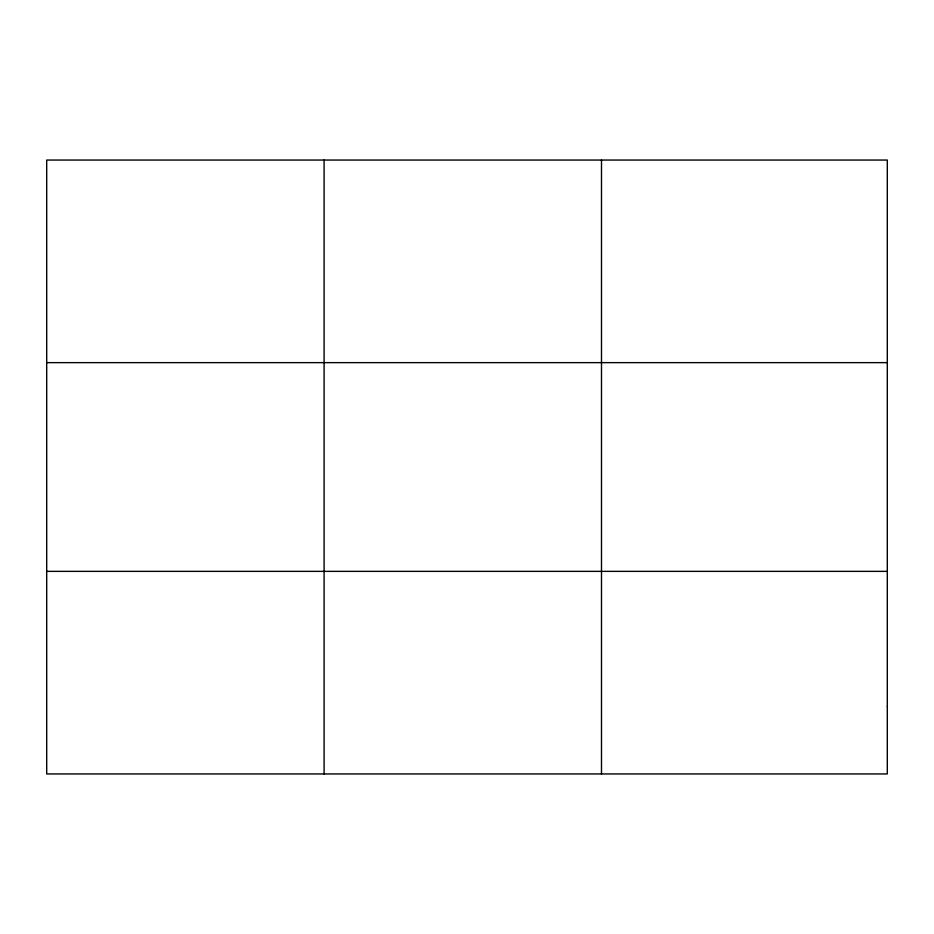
<?xml version="1.0" encoding="UTF-8"?>
<svg xmlns="http://www.w3.org/2000/svg" width="934" height="934" viewBox="0 0 934 934"><rect width="100%" height="100%" fill="white"/><g stroke="black" fill="none" stroke-linecap="round" stroke-linejoin="round"><path stroke-width="1.4" d="M324.098 773.947L324.098 160.053M601.496 773.947L601.496 160.053M46.7 362.637L887.3 362.637M46.7 571.363L887.3 571.363M887.3 706.419L887.3 773.947L46.7 773.947L46.7 160.053L887.3 160.053L887.3 706.419"/></g></svg>
